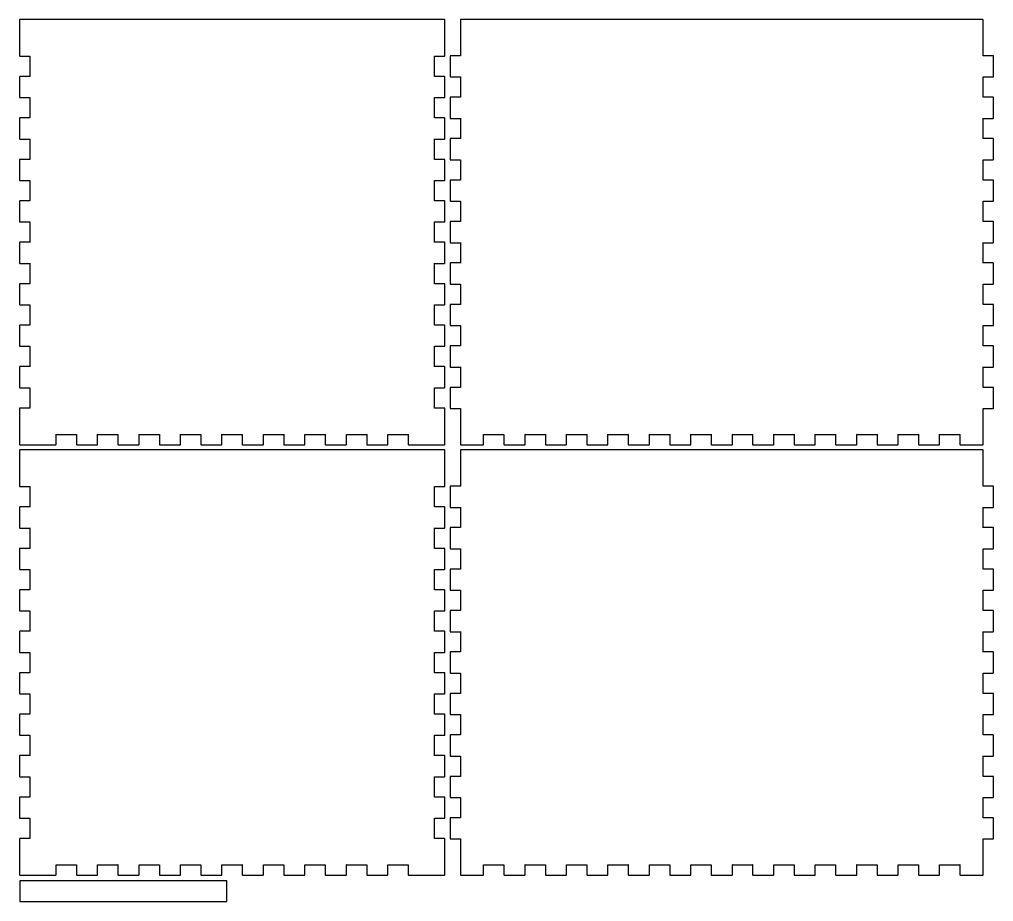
# Model space of a CAD drawing. Extents: x 19 to 489, y 10 to 700.
# Drawn here: x 18.7 to 488.6, y 10 to 435.6 of the extents above; entities that cross this region are included whole.
import ezdxf

# ---------------------------------------------------------------- set-up
doc = ezdxf.new("R2010")
doc.units = 0

msp = doc.modelspace()

# ---------------------------------------------------------------- linework, layer by layer
at = {"layer": 'Layer 1'}
for p, q in [((18.8, 435.6), (18.7, 435.5)), ((18.7, 435.5), (18.7, 418)), ((23.8, 435.6), (18.8, 435.6)), ((218.8, 435.6), (23.8, 435.6)), ((223.8, 435.6), (218.8, 435.6)), ((223.9, 435.5), (223.8, 435.6)), ((223.9, 418), (223.9, 435.5)), ((231.5, 435.6), (231.4, 435.5)), ((231.4, 435.5), (231.4, 418.1)), ((483.5, 435.6), (231.5, 435.6)), ((483.6, 435.5), (483.5, 435.6)), ((483.6, 418.1), (483.6, 435.5)), ((18.7, 418), (18.8, 417.9)), ((18.8, 417.9), (23.7, 417.9)), ((23.7, 417.9), (23.7375, 417.9375)), ((23.7375, 417.9375), (23.7, 417.9)), ((23.7, 417.9), (23.7, 408.1)), ((218.9, 417.9), (218.8625, 417.9375)), ((218.8625, 417.9375), (218.9, 417.9)), ((218.9, 408.1), (218.9, 417.9)), ((218.9, 417.9), (223.8, 417.9)), ((223.8, 417.9), (223.9, 418)), ((226.5, 418.1), (226.4, 418)), ((226.4, 418), (226.4, 408)), ((231.4, 418.1), (226.5, 418.1)), ((231.4, 418.1), (231.4375, 418.0625)), ((231.4375, 418.0625), (231.4, 418.1)), ((483.6, 418.1), (483.5625, 418.0625)), ((483.5625, 418.0625), (483.6, 418.1)), ((488.5, 418.1), (483.6, 418.1)), ((488.6, 418), (488.5, 418.1)), ((488.6, 408), (488.6, 418)), ((18.8, 408.1), (18.7, 408)), ((18.7, 408), (18.7, 398)), ((23.7, 408.1), (18.8, 408.1)), ((23.7, 408.1), (23.7375, 408.0625)), ((23.7375, 408.0625), (23.7, 408.1)), ((218.9, 408.1), (218.8625, 408.0625)), ((218.8625, 408.0625), (218.9, 408.1)), ((223.8, 408.1), (218.9, 408.1)), ((223.9, 408), (223.8, 408.1)), ((223.9, 398), (223.9, 408)), ((226.4, 408), (226.5, 407.9)), ((226.5, 407.9), (231.4, 407.9)), ((231.4, 407.9), (231.4375, 407.9375)), ((231.4375, 407.9375), (231.4, 407.9)), ((231.4, 407.9), (231.4, 398.1)), ((483.6, 407.9), (483.5625, 407.9375)), ((483.5625, 407.9375), (483.6, 407.9)), ((483.6, 398.1), (483.6, 407.9)), ((483.6, 407.9), (488.5, 407.9)), ((488.5, 407.9), (488.6, 408)), ((18.7, 398), (18.8, 397.9)), ((18.8, 397.9), (23.7, 397.9)), ((23.7, 397.9), (23.7375, 397.9375)), ((23.7375, 397.9375), (23.7, 397.9)), ((23.7, 397.9), (23.7, 388.1)), ((218.9, 397.9), (218.8625, 397.9375)), ((218.8625, 397.9375), (218.9, 397.9)), ((218.9, 388.1), (218.9, 397.9)), ((218.9, 397.9), (223.8, 397.9)), ((223.8, 397.9), (223.9, 398)), ((226.5, 398.1), (226.4, 398)), ((226.4, 398), (226.4, 388)), ((231.4, 398.1), (226.5, 398.1)), ((231.4, 398.1), (231.4375, 398.0625)), ((231.4375, 398.0625), (231.4, 398.1)), ((483.6, 398.1), (483.5625, 398.0625)), ((483.5625, 398.0625), (483.6, 398.1)), ((488.5, 398.1), (483.6, 398.1)), ((488.6, 398), (488.5, 398.1)), ((488.6, 388), (488.6, 398)), ((18.8, 388.1), (18.7, 388)), ((18.7, 388), (18.7, 378)), ((23.7, 388.1), (18.8, 388.1)), ((23.7, 388.1), (23.7375, 388.0625)), ((23.7375, 388.0625), (23.7, 388.1)), ((218.9, 388.1), (218.8625, 388.0625)), ((218.8625, 388.0625), (218.9, 388.1)), ((223.8, 388.1), (218.9, 388.1)), ((223.9, 388), (223.8, 388.1)), ((223.9, 378), (223.9, 388)), ((226.4, 388), (226.5, 387.9)), ((226.5, 387.9), (231.4, 387.9)), ((231.4, 387.9), (231.4375, 387.9375)), ((231.4375, 387.9375), (231.4, 387.9)), ((231.4, 387.9), (231.4, 378.1)), ((483.6, 387.9), (483.5625, 387.9375)), ((483.5625, 387.9375), (483.6, 387.9)), ((483.6, 378.1), (483.6, 387.9)), ((483.6, 387.9), (488.5, 387.9)), ((488.5, 387.9), (488.6, 388)), ((18.7, 378), (18.8, 377.9)), ((18.8, 377.9), (23.7, 377.9)), ((23.7, 377.9), (23.7375, 377.9375)), ((23.7375, 377.9375), (23.7, 377.9)), ((23.7, 377.9), (23.7, 368.1)), ((218.9, 377.9), (218.8625, 377.9375)), ((218.8625, 377.9375), (218.9, 377.9)), ((218.9, 368.1), (218.9, 377.9)), ((218.9, 377.9), (223.8, 377.9)), ((223.8, 377.9), (223.9, 378)), ((226.5, 378.1), (226.4, 378)), ((226.4, 378), (226.4, 368)), ((231.4, 378.1), (226.5, 378.1)), ((231.4, 378.1), (231.4375, 378.0625)), ((231.4375, 378.0625), (231.4, 378.1)), ((483.6, 378.1), (483.5625, 378.0625)), ((483.5625, 378.0625), (483.6, 378.1)), ((488.5, 378.1), (483.6, 378.1)), ((488.6, 378), (488.5, 378.1)), ((488.6, 368), (488.6, 378)), ((18.8, 368.1), (18.7, 368)), ((18.7, 368), (18.7, 358)), ((23.7, 368.1), (18.8, 368.1)), ((23.7, 368.1), (23.7375, 368.0625)), ((23.7375, 368.0625), (23.7, 368.1)), ((218.9, 368.1), (218.8625, 368.0625)), ((218.8625, 368.0625), (218.9, 368.1)), ((223.8, 368.1), (218.9, 368.1)), ((223.9, 368), (223.8, 368.1)), ((223.9, 358), (223.9, 368)), ((226.4, 368), (226.5, 367.9)), ((226.5, 367.9), (231.4, 367.9)), ((231.4, 367.9), (231.4375, 367.9375)), ((231.4375, 367.9375), (231.4, 367.9)), ((231.4, 367.9), (231.4, 358.1)), ((483.6, 367.9), (483.5625, 367.9375)), ((483.5625, 367.9375), (483.6, 367.9)), ((483.6, 358.1), (483.6, 367.9)), ((483.6, 367.9), (488.5, 367.9)), ((488.5, 367.9), (488.6, 368)), ((18.7, 358), (18.8, 357.9)), ((18.8, 357.9), (23.7, 357.9)), ((23.7, 357.9), (23.7375, 357.9375)), ((23.7375, 357.9375), (23.7, 357.9)), ((23.7, 357.9), (23.7, 348.1)), ((218.9, 357.9), (218.8625, 357.9375)), ((218.8625, 357.9375), (218.9, 357.9)), ((218.9, 348.1), (218.9, 357.9)), ((218.9, 357.9), (223.8, 357.9)), ((223.8, 357.9), (223.9, 358)), ((226.5, 358.1), (226.4, 358)), ((226.4, 358), (226.4, 348)), ((231.4, 358.1), (226.5, 358.1)), ((231.4, 358.1), (231.4375, 358.0625)), ((231.4375, 358.0625), (231.4, 358.1)), ((483.6, 358.1), (483.5625, 358.0625)), ((483.5625, 358.0625), (483.6, 358.1)), ((488.5, 358.1), (483.6, 358.1)), ((488.6, 358), (488.5, 358.1)), ((488.6, 348), (488.6, 358)), ((18.8, 348.1), (18.7, 348)), ((18.7, 348), (18.7, 338)), ((23.7, 348.1), (18.8, 348.1)), ((23.7, 348.1), (23.7375, 348.0625)), ((23.7375, 348.0625), (23.7, 348.1)), ((218.9, 348.1), (218.8625, 348.0625)), ((218.8625, 348.0625), (218.9, 348.1)), ((223.8, 348.1), (218.9, 348.1)), ((223.9, 348), (223.8, 348.1)), ((223.9, 338), (223.9, 348)), ((226.4, 348), (226.5, 347.9)), ((226.5, 347.9), (231.4, 347.9)), ((231.4, 347.9), (231.4375, 347.9375)), ((231.4375, 347.9375), (231.4, 347.9)), ((231.4, 347.9), (231.4, 338.1)), ((483.6, 347.9), (483.5625, 347.9375)), ((483.5625, 347.9375), (483.6, 347.9)), ((483.6, 338.1), (483.6, 347.9)), ((483.6, 347.9), (488.5, 347.9)), ((488.5, 347.9), (488.6, 348)), ((18.7, 338), (18.8, 337.9)), ((18.8, 337.9), (23.7, 337.9)), ((23.7, 337.9), (23.7375, 337.9375)), ((23.7375, 337.9375), (23.7, 337.9)), ((23.7, 337.9), (23.7, 328.1)), ((218.9, 337.9), (218.8625, 337.9375)), ((218.8625, 337.9375), (218.9, 337.9)), ((218.9, 328.1), (218.9, 337.9)), ((218.9, 337.9), (223.8, 337.9)), ((223.8, 337.9), (223.9, 338)), ((226.5, 338.1), (226.4, 338)), ((226.4, 338), (226.4, 328)), ((231.4, 338.1), (226.5, 338.1)), ((231.4, 338.1), (231.4375, 338.0625)), ((231.4375, 338.0625), (231.4, 338.1)), ((483.6, 338.1), (483.5625, 338.0625)), ((483.5625, 338.0625), (483.6, 338.1)), ((488.5, 338.1), (483.6, 338.1)), ((488.6, 338), (488.5, 338.1)), ((488.6, 328), (488.6, 338)), ((18.8, 328.1), (18.7, 328)), ((18.7, 328), (18.7, 318)), ((23.7, 328.1), (18.8, 328.1)), ((23.7, 328.1), (23.7375, 328.0625)), ((23.7375, 328.0625), (23.7, 328.1)), ((218.9, 328.1), (218.8625, 328.0625)), ((218.8625, 328.0625), (218.9, 328.1)), ((223.8, 328.1), (218.9, 328.1)), ((223.9, 328), (223.8, 328.1)), ((223.9, 318), (223.9, 328)), ((226.4, 328), (226.5, 327.9)), ((226.5, 327.9), (231.4, 327.9)), ((231.4, 327.9), (231.4375, 327.9375)), ((231.4375, 327.9375), (231.4, 327.9)), ((231.4, 327.9), (231.4, 318.1)), ((483.6, 327.9), (483.5625, 327.9375)), ((483.5625, 327.9375), (483.6, 327.9)), ((483.6, 318.1), (483.6, 327.9)), ((483.6, 327.9), (488.5, 327.9)), ((488.5, 327.9), (488.6, 328)), ((18.7, 318), (18.8, 317.9)), ((18.8, 317.9), (23.7, 317.9)), ((23.7, 317.9), (23.7375, 317.9375)), ((23.7375, 317.9375), (23.7, 317.9)), ((23.7, 317.9), (23.7, 308.1)), ((218.9, 317.9), (218.8625, 317.9375)), ((218.8625, 317.9375), (218.9, 317.9)), ((218.9, 308.1), (218.9, 317.9)), ((218.9, 317.9), (223.8, 317.9)), ((223.8, 317.9), (223.9, 318)), ((226.5, 318.1), (226.4, 318)), ((226.4, 318), (226.4, 308)), ((231.4, 318.1), (226.5, 318.1)), ((231.4, 318.1), (231.4375, 318.0625)), ((231.4375, 318.0625), (231.4, 318.1)), ((483.6, 318.1), (483.5625, 318.0625)), ((483.5625, 318.0625), (483.6, 318.1)), ((488.5, 318.1), (483.6, 318.1)), ((488.6, 318), (488.5, 318.1)), ((488.6, 308), (488.6, 318)), ((18.8, 308.1), (18.7, 308)), ((18.7, 308), (18.7, 298)), ((23.7, 308.1), (18.8, 308.1)), ((23.7, 308.1), (23.7375, 308.0625)), ((23.7375, 308.0625), (23.7, 308.1)), ((218.9, 308.1), (218.8625, 308.0625)), ((218.8625, 308.0625), (218.9, 308.1)), ((223.8, 308.1), (218.9, 308.1)), ((223.9, 308), (223.8, 308.1)), ((223.9, 298), (223.9, 308)), ((226.4, 308), (226.5, 307.9)), ((226.5, 307.9), (231.4, 307.9)), ((231.4, 307.9), (231.4375, 307.9375)), ((231.4375, 307.9375), (231.4, 307.9)), ((231.4, 307.9), (231.4, 298.1)), ((483.6, 307.9), (483.5625, 307.9375)), ((483.5625, 307.9375), (483.6, 307.9)), ((483.6, 298.1), (483.6, 307.9)), ((483.6, 307.9), (488.5, 307.9)), ((488.5, 307.9), (488.6, 308)), ((18.7, 298), (18.8, 297.9)), ((18.8, 297.9), (23.7, 297.9)), ((23.7, 297.9), (23.7375, 297.9375)), ((23.7375, 297.9375), (23.7, 297.9)), ((23.7, 297.9), (23.7, 288.1)), ((218.9, 297.9), (218.8625, 297.9375)), ((218.8625, 297.9375), (218.9, 297.9)), ((218.9, 288.1), (218.9, 297.9)), ((218.9, 297.9), (223.8, 297.9)), ((223.8, 297.9), (223.9, 298)), ((226.5, 298.1), (226.4, 298)), ((226.4, 298), (226.4, 288)), ((231.4, 298.1), (226.5, 298.1)), ((231.4, 298.1), (231.4375, 298.0625)), ((231.4375, 298.0625), (231.4, 298.1)), ((483.6, 298.1), (483.5625, 298.0625)), ((483.5625, 298.0625), (483.6, 298.1)), ((488.5, 298.1), (483.6, 298.1)), ((488.6, 298), (488.5, 298.1)), ((488.6, 288), (488.6, 298)), ((18.8, 288.1), (18.7, 288)), ((18.7, 288), (18.7, 278)), ((23.7, 288.1), (18.8, 288.1)), ((23.7, 288.1), (23.7375, 288.0625)), ((23.7375, 288.0625), (23.7, 288.1)), ((218.9, 288.1), (218.8625, 288.0625)), ((218.8625, 288.0625), (218.9, 288.1)), ((223.8, 288.1), (218.9, 288.1)), ((223.9, 288), (223.8, 288.1)), ((223.9, 278), (223.9, 288)), ((226.4, 288), (226.5, 287.9)), ((226.5, 287.9), (231.4, 287.9)), ((231.4, 287.9), (231.4375, 287.9375)), ((231.4375, 287.9375), (231.4, 287.9)), ((231.4, 287.9), (231.4, 278.1)), ((483.6, 287.9), (483.5625, 287.9375)), ((483.5625, 287.9375), (483.6, 287.9)), ((483.6, 278.1), (483.6, 287.9)), ((483.6, 287.9), (488.5, 287.9)), ((488.5, 287.9), (488.6, 288)), ((18.7, 278), (18.8, 277.9)), ((18.8, 277.9), (23.7, 277.9)), ((23.7, 277.9), (23.7375, 277.9375)), ((23.7375, 277.9375), (23.7, 277.9)), ((23.7, 277.9), (23.7, 268.1)), ((218.9, 277.9), (218.8625, 277.9375)), ((218.8625, 277.9375), (218.9, 277.9)), ((218.9, 268.1), (218.9, 277.9)), ((218.9, 277.9), (223.8, 277.9)), ((223.8, 277.9), (223.9, 278)), ((226.5, 278.1), (226.4, 278)), ((226.4, 278), (226.4, 268)), ((231.4, 278.1), (226.5, 278.1)), ((231.4, 278.1), (231.4375, 278.0625)), ((231.4375, 278.0625), (231.4, 278.1)), ((483.6, 278.1), (483.5625, 278.0625)), ((483.5625, 278.0625), (483.6, 278.1)), ((488.5, 278.1), (483.6, 278.1)), ((488.6, 278), (488.5, 278.1)), ((488.6, 268), (488.6, 278)), ((18.8, 268.1), (18.7, 268)), ((18.7, 268), (18.7, 258)), ((23.7, 268.1), (18.8, 268.1)), ((23.7, 268.1), (23.7375, 268.0625)), ((23.7375, 268.0625), (23.7, 268.1)), ((218.9, 268.1), (218.8625, 268.0625)), ((218.8625, 268.0625), (218.9, 268.1)), ((223.8, 268.1), (218.9, 268.1)), ((223.9, 268), (223.8, 268.1)), ((223.9, 258), (223.9, 268)), ((226.4, 268), (226.5, 267.9)), ((226.5, 267.9), (231.4, 267.9)), ((231.4, 267.9), (231.4375, 267.9375)), ((231.4375, 267.9375), (231.4, 267.9)), ((231.4, 267.9), (231.4, 258.1)), ((483.6, 267.9), (483.5625, 267.9375)), ((483.5625, 267.9375), (483.6, 267.9)), ((483.6, 258.1), (483.6, 267.9)), ((483.6, 267.9), (488.5, 267.9)), ((488.5, 267.9), (488.6, 268)), ((18.7, 258), (18.8, 257.9)), ((18.8, 257.9), (23.7, 257.9)), ((23.7, 257.9), (23.7375, 257.9375)), ((23.7375, 257.9375), (23.7, 257.9)), ((23.7, 257.9), (23.7, 248.1)), ((218.9, 257.9), (218.8625, 257.9375)), ((218.8625, 257.9375), (218.9, 257.9)), ((218.9, 248.1), (218.9, 257.9)), ((218.9, 257.9), (223.8, 257.9)), ((223.8, 257.9), (223.9, 258)), ((226.5, 258.1), (226.4, 258)), ((226.4, 258), (226.4, 248)), ((231.4, 258.1), (226.5, 258.1)), ((231.4, 258.1), (231.4375, 258.0625)), ((231.4375, 258.0625), (231.4, 258.1)), ((483.6, 258.1), (483.5625, 258.0625)), ((483.5625, 258.0625), (483.6, 258.1)), ((488.5, 258.1), (483.6, 258.1)), ((488.6, 258), (488.5, 258.1)), ((488.6, 248), (488.6, 258)), ((18.8, 248.1), (18.7, 248)), ((18.7, 248), (18.7, 230.5)), ((23.7, 248.1), (18.8, 248.1)), ((23.7, 248.1), (23.7375, 248.0625)), ((23.7375, 248.0625), (23.7, 248.1)), ((223.8, 248.1), (218.9, 248.1)), ((218.9, 248.1), (218.9, 248.1)), ((223.9, 248), (223.8, 248.1)), ((223.9, 230.5), (223.9, 248)), ((226.4, 248), (226.5, 247.9)), ((226.5, 247.9), (231.4, 247.9)), ((231.4, 247.9), (231.4, 247.9)), ((231.4, 247.9), (231.4, 230.5)), ((483.6, 247.9), (483.5625, 247.9375)), ((483.5625, 247.9375), (483.6, 247.9)), ((483.6, 230.5), (483.6, 247.9)), ((483.6, 247.9), (488.5, 247.9)), ((488.5, 247.9), (488.6, 248)), ((36.4, 235.4), (36.3625, 235.4375)), ((36.3625, 235.4375), (36.4, 235.4)), ((36.4, 230.5), (36.4, 235.4)), ((36.4, 235.4), (46.2, 235.4)), ((46.2, 235.4), (46.2, 235.4)), ((46.2, 235.4), (46.2, 230.5)), ((56.4, 235.4), (56.3625, 235.4375)), ((56.3625, 235.4375), (56.4, 235.4)), ((56.4, 230.5), (56.4, 235.4)), ((56.4, 235.4), (66.2, 235.4)), ((66.2, 235.4), (66.2, 235.4)), ((66.2, 235.4), (66.2, 230.5)), ((76.4, 235.4), (76.3625, 235.4375)), ((76.3625, 235.4375), (76.4, 235.4)), ((76.4, 230.5), (76.4, 235.4)), ((76.4, 235.4), (86.2, 235.4)), ((86.2, 235.4), (86.2, 235.4)), ((86.2, 235.4), (86.2, 230.5)), ((96.4, 235.4), (96.3625, 235.4375)), ((96.3625, 235.4375), (96.4, 235.4)), ((96.4, 230.5), (96.4, 235.4)), ((96.4, 235.4), (106.2, 235.4)), ((106.2, 235.4), (106.2, 235.4)), ((106.2, 235.4), (106.2, 230.5)), ((116.4, 235.4), (116.3625, 235.4375)), ((116.3625, 235.4375), (116.4, 235.4)), ((116.4, 230.5), (116.4, 235.4)), ((116.4, 235.4), (126.2, 235.4)), ((126.2, 235.4), (126.2, 235.4)), ((126.2, 235.4), (126.2, 230.5)), ((136.4, 230.5), (136.4, 235.4)), ((136.4, 235.4), (136.4, 235.4)), ((136.4, 235.4), (146.2, 235.4)), ((146.2, 235.4), (146.2375, 235.4375)), ((146.2375, 235.4375), (146.2, 235.4)), ((146.2, 235.4), (146.2, 230.5)), ((156.4, 230.5), (156.4, 235.4)), ((156.4, 235.4), (156.4, 235.4)), ((156.4, 235.4), (166.2, 235.4)), ((166.2, 235.4), (166.2375, 235.4375)), ((166.2375, 235.4375), (166.2, 235.4)), ((166.2, 235.4), (166.2, 230.5)), ((176.4, 230.5), (176.4, 235.4)), ((176.4, 235.4), (176.4, 235.4)), ((176.4, 235.4), (186.2, 235.4)), ((186.2, 235.4), (186.2375, 235.4375)), ((186.2375, 235.4375), (186.2, 235.4)), ((186.2, 235.4), (186.2, 230.5)), ((196.4, 230.5), (196.4, 235.4)), ((196.4, 235.4), (196.4, 235.4)), ((196.4, 235.4), (206.2, 235.4)), ((206.2, 235.4), (206.2375, 235.4375)), ((206.2375, 235.4375), (206.2, 235.4)), ((206.2, 235.4), (206.2, 230.5)), ((242.6, 230.5), (242.6, 235.4)), ((242.6, 235.4), (242.6, 235.4)), ((242.6, 235.4), (252.4, 235.4)), ((252.4, 235.4), (252.4, 235.4)), ((252.4, 235.4), (252.4, 230.5)), ((262.6, 235.4), (262.5625, 235.4375)), ((262.5625, 235.4375), (262.6, 235.4)), ((262.6, 230.5), (262.6, 235.4)), ((262.6, 235.4), (272.4, 235.4)), ((272.4, 235.4), (272.4375, 235.4375)), ((272.4375, 235.4375), (272.4, 235.4)), ((272.4, 235.4), (272.4, 230.5)), ((282.6, 235.4), (282.5625, 235.4375)), ((282.5625, 235.4375), (282.6, 235.4)), ((282.6, 230.5), (282.6, 235.4)), ((282.6, 235.4), (292.4, 235.4)), ((292.4, 235.4), (292.4375, 235.4375)), ((292.4375, 235.4375), (292.4, 235.4)), ((292.4, 235.4), (292.4, 230.5)), ((302.6, 235.4), (302.5625, 235.4375)), ((302.5625, 235.4375), (302.6, 235.4)), ((302.6, 230.5), (302.6, 235.4)), ((302.6, 235.4), (312.4, 235.4)), ((312.4, 235.4), (312.4375, 235.4375)), ((312.4375, 235.4375), (312.4, 235.4)), ((312.4, 235.4), (312.4, 230.5)), ((322.6, 235.4), (322.5625, 235.4375)), ((322.5625, 235.4375), (322.6, 235.4)), ((322.6, 230.5), (322.6, 235.4)), ((322.6, 235.4), (332.4, 235.4)), ((332.4, 235.4), (332.4375, 235.4375)), ((332.4375, 235.4375), (332.4, 235.4)), ((332.4, 235.4), (332.4, 230.5)), ((342.6, 235.4), (342.5625, 235.4375)), ((342.5625, 235.4375), (342.6, 235.4)), ((342.6, 230.5), (342.6, 235.4)), ((342.6, 235.4), (352.4, 235.4)), ((352.4, 235.4), (352.4375, 235.4375)), ((352.4375, 235.4375), (352.4, 235.4)), ((352.4, 235.4), (352.4, 230.5)), ((362.6, 235.4), (362.5625, 235.4375)), ((362.5625, 235.4375), (362.6, 235.4)), ((362.6, 230.5), (362.6, 235.4)), ((362.6, 235.4), (372.4, 235.4)), ((372.4, 235.4), (372.4375, 235.4375)), ((372.4375, 235.4375), (372.4, 235.4)), ((372.4, 235.4), (372.4, 230.5)), ((382.6, 235.4), (382.5625, 235.4375)), ((382.5625, 235.4375), (382.6, 235.4)), ((382.6, 230.5), (382.6, 235.4)), ((382.6, 235.4), (392.4, 235.4)), ((392.4, 235.4), (392.4375, 235.4375)), ((392.4375, 235.4375), (392.4, 235.4)), ((392.4, 235.4), (392.4, 230.5)), ((402.6, 235.4), (402.5625, 235.4375)), ((402.5625, 235.4375), (402.6, 235.4)), ((402.6, 230.5), (402.6, 235.4)), ((402.6, 235.4), (412.4, 235.4)), ((412.4, 235.4), (412.4375, 235.4375)), ((412.4375, 235.4375), (412.4, 235.4)), ((412.4, 235.4), (412.4, 230.5)), ((422.6, 235.4), (422.5625, 235.4375)), ((422.5625, 235.4375), (422.6, 235.4)), ((422.6, 230.5), (422.6, 235.4)), ((422.6, 235.4), (432.4, 235.4)), ((432.4, 235.4), (432.4375, 235.4375)), ((432.4375, 235.4375), (432.4, 235.4)), ((432.4, 235.4), (432.4, 230.5)), ((442.6, 235.4), (442.5625, 235.4375)), ((442.5625, 235.4375), (442.6, 235.4)), ((442.6, 230.5), (442.6, 235.4)), ((442.6, 235.4), (452.4, 235.4)), ((452.4, 235.4), (452.4375, 235.4375)), ((452.4375, 235.4375), (452.4, 235.4)), ((452.4, 235.4), (452.4, 230.5)), ((462.6, 235.4), (462.5625, 235.4375)), ((462.5625, 235.4375), (462.6, 235.4)), ((462.6, 230.5), (462.6, 235.4)), ((462.6, 235.4), (472.4, 235.4)), ((472.4, 235.4), (472.4375, 235.4375)), ((472.4375, 235.4375), (472.4, 235.4)), ((472.4, 235.4), (472.4, 230.5)), ((18.7, 230.5), (18.8, 230.4)), ((18.8, 230.4), (23.8, 230.4)), ((23.8, 230.4), (36.3, 230.4)), ((23.8, 230.4), (23.8, 230.4)), ((36.3, 230.4), (36.4, 230.5)), ((46.2, 230.5), (46.3, 230.4)), ((46.3, 230.4), (56.3, 230.4)), ((56.3, 230.4), (56.4, 230.5)), ((66.2, 230.5), (66.3, 230.4)), ((66.3, 230.4), (76.3, 230.4)), ((76.3, 230.4), (76.4, 230.5)), ((86.2, 230.5), (86.3, 230.4)), ((86.3, 230.4), (96.3, 230.4)), ((96.3, 230.4), (96.4, 230.5)), ((106.2, 230.5), (106.3, 230.4)), ((106.3, 230.4), (116.3, 230.4)), ((116.3, 230.4), (116.4, 230.5)), ((126.2, 230.5), (126.3, 230.4)), ((126.3, 230.4), (136.3, 230.4)), ((136.3, 230.4), (136.4, 230.5)), ((146.2, 230.5), (146.3, 230.4)), ((146.3, 230.4), (156.3, 230.4)), ((156.3, 230.4), (156.4, 230.5)), ((166.2, 230.5), (166.3, 230.4)), ((166.3, 230.4), (176.3, 230.4)), ((176.3, 230.4), (176.4, 230.5)), ((186.2, 230.5), (186.3, 230.4)), ((186.3, 230.4), (196.3, 230.4)), ((196.3, 230.4), (196.4, 230.5)), ((206.2, 230.5), (206.3, 230.4)), ((206.3, 230.4), (218.8, 230.4)), ((218.8, 230.4), (223.8, 230.4)), ((223.8, 230.4), (223.9, 230.5)), ((231.4, 230.5), (231.5, 230.4)), ((231.5, 230.4), (242.5, 230.4)), ((231.5, 230.4), (231.5, 230.4)), ((242.5, 230.4), (242.6, 230.5)), ((252.4, 230.5), (252.5, 230.4)), ((252.5, 230.4), (262.5, 230.4)), ((262.5, 230.4), (262.6, 230.5)), ((272.4, 230.5), (272.5, 230.4)), ((272.5, 230.4), (282.5, 230.4)), ((282.5, 230.4), (282.6, 230.5)), ((292.4, 230.5), (292.5, 230.4)), ((292.5, 230.4), (302.5, 230.4)), ((302.5, 230.4), (302.6, 230.5)), ((312.4, 230.5), (312.5, 230.4)), ((312.5, 230.4), (322.5, 230.4)), ((322.5, 230.4), (322.6, 230.5)), ((332.4, 230.5), (332.5, 230.4)), ((332.5, 230.4), (342.5, 230.4)), ((342.5, 230.4), (342.6, 230.5)), ((352.4, 230.5), (352.5, 230.4)), ((352.5, 230.4), (362.5, 230.4)), ((362.5, 230.4), (362.6, 230.5)), ((372.4, 230.5), (372.5, 230.4)), ((372.5, 230.4), (382.5, 230.4)), ((382.5, 230.4), (382.6, 230.5)), ((392.4, 230.5), (392.5, 230.4)), ((392.5, 230.4), (402.5, 230.4)), ((402.5, 230.4), (402.6, 230.5)), ((412.4, 230.5), (412.5, 230.4)), ((412.5, 230.4), (422.5, 230.4)), ((422.5, 230.4), (422.6, 230.5)), ((432.4, 230.5), (432.5, 230.4)), ((432.5, 230.4), (442.5, 230.4)), ((442.5, 230.4), (442.6, 230.5)), ((452.4, 230.5), (452.5, 230.4)), ((452.5, 230.4), (462.5, 230.4)), ((462.5, 230.4), (462.6, 230.5)), ((472.4, 230.5), (472.5, 230.4)), ((472.5, 230.4), (483.5, 230.4)), ((483.5, 230.4), (483.6, 230.5)), ((18.8, 227.9), (18.7, 227.8)), ((18.7, 227.8), (18.7, 210.3)), ((23.8, 227.9), (18.8, 227.9)), ((218.8, 227.9), (23.8, 227.9)), ((223.8, 227.9), (218.8, 227.9)), ((223.9, 227.8), (223.8, 227.9)), ((223.9, 210.3), (223.9, 227.8)), ((231.5, 227.9), (231.4, 227.8)), ((231.4, 227.8), (231.4, 210.4)), ((483.5, 227.9), (231.5, 227.9)), ((483.6, 227.8), (483.5, 227.9)), ((483.6, 210.4), (483.6, 227.8)), ((18.7, 210.3), (18.8, 210.2)), ((18.8, 210.2), (23.7, 210.2)), ((23.7, 210.2), (23.7375, 210.2375)), ((23.7375, 210.2375), (23.7, 210.2)), ((23.7, 210.2), (23.7, 200.4)), ((218.9, 210.2), (218.8625, 210.2375)), ((218.8625, 210.2375), (218.9, 210.2)), ((218.9, 200.4), (218.9, 210.2)), ((218.9, 210.2), (223.8, 210.2)), ((223.8, 210.2), (223.9, 210.3)), ((226.5, 210.4), (226.4, 210.3)), ((226.4, 210.3), (226.4, 200.3)), ((231.4, 210.4), (226.5, 210.4)), ((231.4, 210.4), (231.4, 210.4)), ((483.6, 210.4), (483.5625, 210.3625)), ((483.5625, 210.3625), (483.6, 210.4)), ((488.5, 210.4), (483.6, 210.4)), ((488.6, 210.3), (488.5, 210.4)), ((488.6, 200.3), (488.6, 210.3)), ((18.8, 200.4), (18.7, 200.3)), ((18.7, 200.3), (18.7, 190.3)), ((23.7, 200.4), (18.8, 200.4)), ((23.7, 200.4), (23.7375, 200.3625)), ((23.7375, 200.3625), (23.7, 200.4)), ((223.8, 200.4), (218.9, 200.4)), ((218.9, 200.4), (218.9, 200.4)), ((223.9, 200.3), (223.8, 200.4)), ((223.9, 190.3), (223.9, 200.3)), ((226.4, 200.3), (226.5, 200.2)), ((226.5, 200.2), (231.4, 200.2)), ((231.4, 200.2), (231.4375, 200.2375)), ((231.4375, 200.2375), (231.4, 200.2)), ((231.4, 200.2), (231.4, 190.4)), ((483.6, 200.2), (483.5625, 200.2375)), ((483.5625, 200.2375), (483.6, 200.2)), ((483.6, 190.4), (483.6, 200.2)), ((483.6, 200.2), (488.5, 200.2)), ((488.5, 200.2), (488.6, 200.3)), ((18.7, 190.3), (18.8, 190.2)), ((18.8, 190.2), (23.7, 190.2)), ((23.7, 190.2), (23.7375, 190.2375)), ((23.7375, 190.2375), (23.7, 190.2)), ((23.7, 190.2), (23.7, 180.4)), ((218.9, 190.2), (218.8625, 190.2375)), ((218.8625, 190.2375), (218.9, 190.2)), ((218.9, 180.4), (218.9, 190.2)), ((218.9, 190.2), (223.8, 190.2)), ((223.8, 190.2), (223.9, 190.3)), ((226.5, 190.4), (226.4, 190.3)), ((226.4, 190.3), (226.4, 180.3)), ((231.4, 190.4), (226.5, 190.4)), ((231.4, 190.4), (231.4, 190.4)), ((483.6, 190.4), (483.5625, 190.3625)), ((483.5625, 190.3625), (483.6, 190.4)), ((488.5, 190.4), (483.6, 190.4)), ((488.6, 190.3), (488.5, 190.4)), ((488.6, 180.3), (488.6, 190.3)), ((18.8, 180.4), (18.7, 180.3)), ((18.7, 180.3), (18.7, 170.3)), ((23.7, 180.4), (18.8, 180.4)), ((23.7, 180.4), (23.7375, 180.3625)), ((23.7375, 180.3625), (23.7, 180.4)), ((223.8, 180.4), (218.9, 180.4)), ((218.9, 180.4), (218.9, 180.4)), ((223.9, 180.3), (223.8, 180.4)), ((223.9, 170.3), (223.9, 180.3)), ((226.4, 180.3), (226.5, 180.2)), ((226.5, 180.2), (231.4, 180.2)), ((231.4, 180.2), (231.4375, 180.2375)), ((231.4375, 180.2375), (231.4, 180.2)), ((231.4, 180.2), (231.4, 170.4)), ((483.6, 180.2), (483.5625, 180.2375)), ((483.5625, 180.2375), (483.6, 180.2)), ((483.6, 170.4), (483.6, 180.2)), ((483.6, 180.2), (488.5, 180.2)), ((488.5, 180.2), (488.6, 180.3)), ((18.7, 170.3), (18.8, 170.2)), ((18.8, 170.2), (23.7, 170.2)), ((23.7, 170.2), (23.7375, 170.2375)), ((23.7375, 170.2375), (23.7, 170.2)), ((23.7, 170.2), (23.7, 160.4)), ((218.9, 170.2), (218.8625, 170.2375)), ((218.8625, 170.2375), (218.9, 170.2)), ((218.9, 160.4), (218.9, 170.2)), ((218.9, 170.2), (223.8, 170.2)), ((223.8, 170.2), (223.9, 170.3)), ((226.5, 170.4), (226.4, 170.3)), ((226.4, 170.3), (226.4, 160.3)), ((231.4, 170.4), (226.5, 170.4)), ((231.4, 170.4), (231.4, 170.4)), ((483.6, 170.4), (483.5625, 170.3625)), ((483.5625, 170.3625), (483.6, 170.4)), ((488.5, 170.4), (483.6, 170.4)), ((488.6, 170.3), (488.5, 170.4)), ((488.6, 160.3), (488.6, 170.3)), ((18.8, 160.4), (18.7, 160.3)), ((18.7, 160.3), (18.7, 150.3)), ((23.7, 160.4), (18.8, 160.4)), ((23.7, 160.4), (23.7375, 160.3625)), ((23.7375, 160.3625), (23.7, 160.4)), ((223.8, 160.4), (218.9, 160.4)), ((218.9, 160.4), (218.9, 160.4)), ((223.9, 160.3), (223.8, 160.4)), ((223.9, 150.3), (223.9, 160.3)), ((226.4, 160.3), (226.5, 160.2)), ((226.5, 160.2), (231.4, 160.2)), ((231.4, 160.2), (231.4375, 160.2375)), ((231.4375, 160.2375), (231.4, 160.2)), ((231.4, 160.2), (231.4, 150.4)), ((483.6, 160.2), (483.5625, 160.2375)), ((483.5625, 160.2375), (483.6, 160.2)), ((483.6, 150.4), (483.6, 160.2)), ((483.6, 160.2), (488.5, 160.2)), ((488.5, 160.2), (488.6, 160.3)), ((226.5, 150.4), (226.4, 150.3)), ((231.4, 150.4), (226.5, 150.4)), ((231.4, 150.4), (231.4, 150.4)), ((483.6, 150.4), (483.5625, 150.3625)), ((483.5625, 150.3625), (483.6, 150.4)), ((488.5, 150.4), (483.6, 150.4)), ((488.6, 150.3), (488.5, 150.4)), ((18.7, 150.3), (18.8, 150.2)), ((18.8, 150.2), (23.7, 150.2)), ((23.7, 150.2), (23.7375, 150.2375)), ((23.7375, 150.2375), (23.7, 150.2)), ((23.7, 150.2), (23.7, 140.4)), ((218.9, 150.2), (218.8625, 150.2375)), ((218.8625, 150.2375), (218.9, 150.2)), ((218.9, 140.4), (218.9, 150.2)), ((218.9, 150.2), (223.8, 150.2)), ((223.8, 150.2), (223.9, 150.3)), ((226.4, 150.3), (226.4, 140.3)), ((488.6, 140.3), (488.6, 150.3)), ((18.8, 140.4), (18.7, 140.3)), ((18.7, 140.3), (18.7, 130.3)), ((23.7, 140.4), (18.8, 140.4)), ((23.7, 140.4), (23.7375, 140.3625)), ((23.7375, 140.3625), (23.7, 140.4)), ((223.8, 140.4), (218.9, 140.4)), ((218.9, 140.4), (218.9, 140.4)), ((223.9, 140.3), (223.8, 140.4)), ((223.9, 130.3), (223.9, 140.3)), ((226.4, 140.3), (226.5, 140.2)), ((226.5, 140.2), (231.4, 140.2)), ((231.4, 140.2), (231.4375, 140.2375)), ((231.4375, 140.2375), (231.4, 140.2)), ((231.4, 140.2), (231.4, 130.4)), ((483.6, 140.2), (483.5625, 140.2375)), ((483.5625, 140.2375), (483.6, 140.2)), ((483.6, 130.4), (483.6, 140.2)), ((483.6, 140.2), (488.5, 140.2)), ((488.5, 140.2), (488.6, 140.3)), ((18.7, 130.3), (18.8, 130.2)), ((18.8, 130.2), (23.7, 130.2)), ((23.7, 130.2), (23.7375, 130.2375)), ((23.7375, 130.2375), (23.7, 130.2)), ((23.7, 130.2), (23.7, 120.4)), ((218.9, 130.2), (218.8625, 130.2375)), ((218.8625, 130.2375), (218.9, 130.2)), ((218.9, 120.4), (218.9, 130.2)), ((218.9, 130.2), (223.8, 130.2)), ((223.8, 130.2), (223.9, 130.3)), ((226.5, 130.4), (226.4, 130.3)), ((226.4, 130.3), (226.4, 120.3)), ((231.4, 130.4), (226.5, 130.4)), ((231.4, 130.4), (231.4, 130.4)), ((483.6, 130.4), (483.5625, 130.3625)), ((483.5625, 130.3625), (483.6, 130.4)), ((488.5, 130.4), (483.6, 130.4)), ((488.6, 130.3), (488.5, 130.4)), ((488.6, 120.3), (488.6, 130.3)), ((18.8, 120.4), (18.7, 120.3)), ((18.7, 120.3), (18.7, 110.3)), ((23.7, 120.4), (18.8, 120.4)), ((23.7, 120.4), (23.7375, 120.3625)), ((23.7375, 120.3625), (23.7, 120.4)), ((218.9, 120.4), (218.8625, 120.3625)), ((218.8625, 120.3625), (218.9, 120.4)), ((223.8, 120.4), (218.9, 120.4)), ((223.9, 120.3), (223.8, 120.4)), ((223.9, 110.3), (223.9, 120.3)), ((226.4, 120.3), (226.5, 120.2)), ((226.5, 120.2), (231.4, 120.2)), ((231.4, 120.2), (231.4, 120.2)), ((231.4, 120.2), (231.4, 110.4)), ((483.6, 120.2), (483.5625, 120.2375)), ((483.5625, 120.2375), (483.6, 120.2)), ((483.6, 110.4), (483.6, 120.2)), ((483.6, 120.2), (488.5, 120.2)), ((488.5, 120.2), (488.6, 120.3)), ((18.7, 110.3), (18.8, 110.2)), ((18.8, 110.2), (23.7, 110.2)), ((23.7, 110.2), (23.7375, 110.2375)), ((23.7375, 110.2375), (23.7, 110.2)), ((23.7, 110.2), (23.7, 100.4)), ((218.9, 100.4), (218.9, 110.2)), ((218.9, 110.2), (218.9, 110.2)), ((218.9, 110.2), (223.8, 110.2)), ((223.8, 110.2), (223.9, 110.3)), ((226.5, 110.4), (226.4, 110.3)), ((226.4, 110.3), (226.4, 100.3)), ((231.4, 110.4), (226.5, 110.4)), ((231.4, 110.4), (231.4375, 110.3625)), ((231.4375, 110.3625), (231.4, 110.4)), ((483.6, 110.4), (483.5625, 110.3625)), ((483.5625, 110.3625), (483.6, 110.4)), ((488.5, 110.4), (483.6, 110.4)), ((488.6, 110.3), (488.5, 110.4)), ((488.6, 100.3), (488.6, 110.3)), ((18.8, 100.4), (18.7, 100.3)), ((18.7, 100.3), (18.7, 90.3)), ((23.7, 100.4), (18.8, 100.4)), ((23.7, 100.4), (23.7375, 100.3625)), ((23.7375, 100.3625), (23.7, 100.4)), ((218.9, 100.4), (218.8625, 100.3625)), ((218.8625, 100.3625), (218.9, 100.4)), ((223.8, 100.4), (218.9, 100.4)), ((223.9, 100.3), (223.8, 100.4)), ((223.9, 90.3), (223.9, 100.3)), ((226.4, 100.3), (226.5, 100.2)), ((226.5, 100.2), (231.4, 100.2)), ((231.4, 100.2), (231.4, 100.2)), ((231.4, 100.2), (231.4, 90.4)), ((483.6, 100.2), (483.5625, 100.2375)), ((483.5625, 100.2375), (483.6, 100.2)), ((483.6, 90.4), (483.6, 100.2)), ((483.6, 100.2), (488.5, 100.2)), ((488.5, 100.2), (488.6, 100.3)), ((18.7, 90.3), (18.8, 90.2)), ((18.8, 90.2), (23.7, 90.2)), ((23.7, 90.2), (23.7375, 90.2375)), ((23.7375, 90.2375), (23.7, 90.2)), ((23.7, 90.2), (23.7, 80.4)), ((218.9, 80.4), (218.9, 90.2)), ((218.9, 90.2), (218.9, 90.2)), ((218.9, 90.2), (223.8, 90.2)), ((223.8, 90.2), (223.9, 90.3)), ((226.5, 90.4), (226.4, 90.3)), ((226.4, 90.3), (226.4, 80.3)), ((231.4, 90.4), (226.5, 90.4)), ((231.4, 90.4), (231.4375, 90.3625)), ((231.4375, 90.3625), (231.4, 90.4)), ((483.6, 90.4), (483.5625, 90.3625)), ((483.5625, 90.3625), (483.6, 90.4)), ((488.5, 90.4), (483.6, 90.4)), ((488.6, 90.3), (488.5, 90.4)), ((488.6, 80.3), (488.6, 90.3)), ((18.8, 80.4), (18.7, 80.3)), ((18.7, 80.3), (18.7, 70.3)), ((23.7, 80.4), (18.8, 80.4)), ((23.7, 80.4), (23.7375, 80.3625)), ((23.7375, 80.3625), (23.7, 80.4)), ((218.9, 80.4), (218.8625, 80.3625)), ((218.8625, 80.3625), (218.9, 80.4)), ((223.8, 80.4), (218.9, 80.4)), ((223.9, 80.3), (223.8, 80.4)), ((223.9, 70.3), (223.9, 80.3)), ((226.4, 80.3), (226.5, 80.2)), ((226.5, 80.2), (231.4, 80.2)), ((231.4, 80.2), (231.4, 80.2)), ((231.4, 80.2), (231.4, 70.4)), ((483.6, 80.2), (483.5625, 80.2375)), ((483.5625, 80.2375), (483.6, 80.2)), ((483.6, 70.4), (483.6, 80.2)), ((483.6, 80.2), (488.5, 80.2)), ((488.5, 80.2), (488.6, 80.3)), ((18.7, 70.3), (18.8, 70.2)), ((18.8, 70.2), (23.7, 70.2)), ((23.7, 70.2), (23.7375, 70.2375)), ((23.7375, 70.2375), (23.7, 70.2)), ((23.7, 70.2), (23.7, 60.4)), ((218.9, 60.4), (218.9, 70.2)), ((218.9, 70.2), (218.9, 70.2)), ((218.9, 70.2), (223.8, 70.2)), ((223.8, 70.2), (223.9, 70.3)), ((226.5, 70.4), (226.4, 70.3)), ((226.4, 70.3), (226.4, 60.3)), ((231.4, 70.4), (226.5, 70.4)), ((231.4, 70.4), (231.4375, 70.3625)), ((231.4375, 70.3625), (231.4, 70.4)), ((483.6, 70.4), (483.5625, 70.3625)), ((483.5625, 70.3625), (483.6, 70.4)), ((488.5, 70.4), (483.6, 70.4)), ((488.6, 70.3), (488.5, 70.4)), ((488.6, 60.3), (488.6, 70.3)), ((18.8, 60.4), (18.7, 60.3)), ((18.7, 60.3), (18.7, 50.3)), ((23.7, 60.4), (18.8, 60.4)), ((23.7, 60.4), (23.7375, 60.3625)), ((23.7375, 60.3625), (23.7, 60.4)), ((218.9, 60.4), (218.8625, 60.3625)), ((218.8625, 60.3625), (218.9, 60.4)), ((223.8, 60.4), (218.9, 60.4)), ((223.9, 60.3), (223.8, 60.4)), ((223.9, 50.3), (223.9, 60.3)), ((226.4, 60.3), (226.5, 60.2)), ((226.5, 60.2), (231.4, 60.2)), ((231.4, 60.2), (231.4, 60.2)), ((231.4, 60.2), (231.4, 50.4)), ((483.6, 60.2), (483.5625, 60.2375)), ((483.5625, 60.2375), (483.6, 60.2)), ((483.6, 50.4), (483.6, 60.2)), ((483.6, 60.2), (488.5, 60.2)), ((488.5, 60.2), (488.6, 60.3)), ((18.7, 50.3), (18.8, 50.2)), ((18.8, 50.2), (23.7, 50.2)), ((23.7, 50.2), (23.7375, 50.2375)), ((23.7375, 50.2375), (23.7, 50.2)), ((23.7, 50.2), (23.7, 40.4)), ((218.9, 40.4), (218.9, 50.2)), ((218.9, 50.2), (218.9, 50.2)), ((218.9, 50.2), (223.8, 50.2)), ((223.8, 50.2), (223.9, 50.3)), ((226.5, 50.4), (226.4, 50.3)), ((226.4, 50.3), (226.4, 40.3)), ((231.4, 50.4), (226.5, 50.4)), ((231.4, 50.4), (231.4375, 50.3625)), ((231.4375, 50.3625), (231.4, 50.4)), ((483.6, 50.4), (483.5625, 50.3625)), ((483.5625, 50.3625), (483.6, 50.4)), ((488.5, 50.4), (483.6, 50.4)), ((488.6, 50.3), (488.5, 50.4)), ((488.6, 40.3), (488.6, 50.3)), ((18.8, 40.4), (18.7, 40.3)), ((18.7, 40.3), (18.7, 22.8)), ((23.7, 40.4), (18.8, 40.4)), ((23.7, 40.4), (23.7375, 40.3625)), ((23.7375, 40.3625), (23.7, 40.4)), ((218.9, 40.4), (218.8625, 40.3625)), ((218.8625, 40.3625), (218.9, 40.4)), ((223.8, 40.4), (218.9, 40.4)), ((223.9, 40.3), (223.8, 40.4)), ((223.9, 22.8), (223.9, 40.3)), ((226.4, 40.3), (226.5, 40.2)), ((226.5, 40.2), (231.4, 40.2)), ((231.4, 40.2), (231.4, 40.2)), ((231.4, 40.2), (231.4, 22.8)), ((483.6, 40.2), (483.5625, 40.2375)), ((483.5625, 40.2375), (483.6, 40.2)), ((483.6, 22.8), (483.6, 40.2)), ((483.6, 40.2), (488.5, 40.2)), ((488.5, 40.2), (488.6, 40.3)), ((36.4, 27.7), (36.3625, 27.7375)), ((36.3625, 27.7375), (36.4, 27.7)), ((36.4, 22.8), (36.4, 27.7)), ((36.4, 27.7), (46.2, 27.7)), ((46.2, 27.7), (46.2375, 27.7375)), ((46.2375, 27.7375), (46.2, 27.7)), ((46.2, 27.7), (46.2, 22.8)), ((56.4, 27.7), (56.3625, 27.7375)), ((56.3625, 27.7375), (56.4, 27.7)), ((56.4, 22.8), (56.4, 27.7)), ((56.4, 27.7), (66.2, 27.7)), ((66.2, 27.7), (66.2375, 27.7375)), ((66.2375, 27.7375), (66.2, 27.7)), ((66.2, 27.7), (66.2, 22.8)), ((76.4, 27.7), (76.3625, 27.7375)), ((76.3625, 27.7375), (76.4, 27.7)), ((76.4, 22.8), (76.4, 27.7)), ((76.4, 27.7), (86.2, 27.7)), ((86.2, 27.7), (86.2375, 27.7375)), ((86.2375, 27.7375), (86.2, 27.7)), ((86.2, 27.7), (86.2, 22.8)), ((96.4, 27.7), (96.3625, 27.7375)), ((96.3625, 27.7375), (96.4, 27.7)), ((96.4, 22.8), (96.4, 27.7)), ((96.4, 27.7), (106.2, 27.7)), ((106.2, 27.7), (106.2375, 27.7375)), ((106.2375, 27.7375), (106.2, 27.7)), ((106.2, 27.7), (106.2, 22.8)), ((116.4, 27.7), (116.3625, 27.7375)), ((116.3625, 27.7375), (116.4, 27.7)), ((116.4, 22.8), (116.4, 27.7)), ((116.4, 27.7), (126.2, 27.7)), ((126.2, 27.7), (126.2375, 27.7375)), ((126.2375, 27.7375), (126.2, 27.7)), ((126.2, 27.7), (126.2, 22.8)), ((136.4, 27.7), (136.3625, 27.7375)), ((136.3625, 27.7375), (136.4, 27.7)), ((136.4, 22.8), (136.4, 27.7)), ((136.4, 27.7), (146.2, 27.7)), ((146.2, 27.7), (146.2375, 27.7375)), ((146.2375, 27.7375), (146.2, 27.7)), ((146.2, 27.7), (146.2, 22.8)), ((156.4, 27.7), (156.3625, 27.7375)), ((156.3625, 27.7375), (156.4, 27.7)), ((156.4, 22.8), (156.4, 27.7)), ((156.4, 27.7), (166.2, 27.7)), ((166.2, 27.7), (166.2375, 27.7375)), ((166.2375, 27.7375), (166.2, 27.7)), ((166.2, 27.7), (166.2, 22.8)), ((176.4, 27.7), (176.3625, 27.7375)), ((176.3625, 27.7375), (176.4, 27.7)), ((176.4, 22.8), (176.4, 27.7)), ((176.4, 27.7), (186.2, 27.7)), ((186.2, 27.7), (186.2375, 27.7375)), ((186.2375, 27.7375), (186.2, 27.7)), ((186.2, 27.7), (186.2, 22.8)), ((196.4, 27.7), (196.3625, 27.7375)), ((196.3625, 27.7375), (196.4, 27.7)), ((196.4, 22.8), (196.4, 27.7)), ((196.4, 27.7), (206.2, 27.7)), ((206.2, 27.7), (206.2375, 27.7375)), ((206.2375, 27.7375), (206.2, 27.7)), ((206.2, 27.7), (206.2, 22.8)), ((242.6, 27.7), (242.5625, 27.7375)), ((242.5625, 27.7375), (242.6, 27.7)), ((242.6, 22.8), (242.6, 27.7)), ((242.6, 27.7), (252.4, 27.7)), ((252.4, 27.7), (252.4375, 27.7375)), ((252.4375, 27.7375), (252.4, 27.7)), ((252.4, 27.7), (252.4, 22.8)), ((262.6, 27.7), (262.5625, 27.7375)), ((262.5625, 27.7375), (262.6, 27.7)), ((262.6, 22.8), (262.6, 27.7)), ((262.6, 27.7), (272.4, 27.7)), ((272.4, 27.7), (272.4375, 27.7375)), ((272.4375, 27.7375), (272.4, 27.7)), ((272.4, 27.7), (272.4, 22.8)), ((282.6, 27.7), (282.5625, 27.7375)), ((282.5625, 27.7375), (282.6, 27.7)), ((282.6, 22.8), (282.6, 27.7)), ((282.6, 27.7), (292.4, 27.7)), ((292.4, 27.7), (292.4375, 27.7375)), ((292.4375, 27.7375), (292.4, 27.7)), ((292.4, 27.7), (292.4, 22.8)), ((302.6, 27.7), (302.5625, 27.7375)), ((302.5625, 27.7375), (302.6, 27.7)), ((302.6, 22.8), (302.6, 27.7)), ((302.6, 27.7), (312.4, 27.7)), ((312.4, 27.7), (312.4375, 27.7375)), ((312.4375, 27.7375), (312.4, 27.7)), ((312.4, 27.7), (312.4, 22.8)), ((322.6, 27.7), (322.5625, 27.7375)), ((322.5625, 27.7375), (322.6, 27.7)), ((322.6, 22.8), (322.6, 27.7)), ((322.6, 27.7), (332.4, 27.7)), ((332.4, 27.7), (332.4375, 27.7375)), ((332.4375, 27.7375), (332.4, 27.7)), ((332.4, 27.7), (332.4, 22.8)), ((342.6, 27.7), (342.5625, 27.7375)), ((342.5625, 27.7375), (342.6, 27.7)), ((342.6, 22.8), (342.6, 27.7)), ((342.6, 27.7), (352.4, 27.7)), ((352.4, 27.7), (352.4375, 27.7375)), ((352.4375, 27.7375), (352.4, 27.7)), ((352.4, 27.7), (352.4, 22.8)), ((362.6, 27.7), (362.5625, 27.7375)), ((362.5625, 27.7375), (362.6, 27.7)), ((362.6, 22.8), (362.6, 27.7)), ((362.6, 27.7), (372.4, 27.7)), ((372.4, 27.7), (372.4375, 27.7375)), ((372.4375, 27.7375), (372.4, 27.7)), ((372.4, 27.7), (372.4, 22.8)), ((382.6, 27.7), (382.5625, 27.7375)), ((382.5625, 27.7375), (382.6, 27.7)), ((382.6, 22.8), (382.6, 27.7)), ((382.6, 27.7), (392.4, 27.7)), ((392.4, 27.7), (392.4375, 27.7375)), ((392.4375, 27.7375), (392.4, 27.7)), ((392.4, 27.7), (392.4, 22.8)), ((402.6, 27.7), (402.5625, 27.7375)), ((402.5625, 27.7375), (402.6, 27.7)), ((402.6, 22.8), (402.6, 27.7)), ((402.6, 27.7), (412.4, 27.7)), ((412.4, 27.7), (412.4375, 27.7375)), ((412.4375, 27.7375), (412.4, 27.7)), ((412.4, 27.7), (412.4, 22.8)), ((422.6, 27.7), (422.5625, 27.7375)), ((422.5625, 27.7375), (422.6, 27.7)), ((422.6, 22.8), (422.6, 27.7)), ((422.6, 27.7), (432.4, 27.7)), ((432.4, 27.7), (432.4375, 27.7375)), ((432.4375, 27.7375), (432.4, 27.7)), ((432.4, 27.7), (432.4, 22.8)), ((442.6, 27.7), (442.5625, 27.7375)), ((442.5625, 27.7375), (442.6, 27.7)), ((442.6, 22.8), (442.6, 27.7)), ((442.6, 27.7), (452.4, 27.7)), ((452.4, 27.7), (452.4375, 27.7375)), ((452.4375, 27.7375), (452.4, 27.7)), ((452.4, 27.7), (452.4, 22.8)), ((462.6, 27.7), (462.5625, 27.7375)), ((462.5625, 27.7375), (462.6, 27.7)), ((462.6, 22.8), (462.6, 27.7)), ((462.6, 27.7), (472.4, 27.7)), ((472.4, 27.7), (472.4375, 27.7375)), ((472.4375, 27.7375), (472.4, 27.7)), ((472.4, 27.7), (472.4, 22.8)), ((18.7, 22.8), (18.8, 22.7)), ((18.8, 22.7), (23.8, 22.7)), ((118.8, 20), (18.8, 20)), ((18.8, 20), (18.8, 10)), ((23.8, 22.7), (36.3, 22.7)), ((23.8, 22.7), (23.8, 22.7)), ((36.3, 22.7), (36.4, 22.8)), ((46.2, 22.8), (46.3, 22.7)), ((46.3, 22.7), (56.3, 22.7)), ((56.3, 22.7), (56.4, 22.8)), ((66.2, 22.8), (66.3, 22.7)), ((66.3, 22.7), (76.3, 22.7)), ((76.3, 22.7), (76.4, 22.8)), ((86.2, 22.8), (86.3, 22.7)), ((86.3, 22.7), (96.3, 22.7)), ((96.3, 22.7), (96.4, 22.8)), ((106.2, 22.8), (106.3, 22.7)), ((106.3, 22.7), (116.3, 22.7)), ((116.3, 22.7), (116.4, 22.8)), ((118.8, 10), (118.8, 20)), ((126.2, 22.8), (126.3, 22.7)), ((126.3, 22.7), (136.3, 22.7)), ((136.3, 22.7), (136.4, 22.8)), ((146.2, 22.8), (146.3, 22.7)), ((146.3, 22.7), (156.3, 22.7)), ((156.3, 22.7), (156.4, 22.8)), ((166.2, 22.8), (166.3, 22.7)), ((166.3, 22.7), (176.3, 22.7)), ((176.3, 22.7), (176.4, 22.8)), ((186.2, 22.8), (186.3, 22.7)), ((186.3, 22.7), (196.3, 22.7)), ((196.3, 22.7), (196.4, 22.8)), ((206.2, 22.8), (206.3, 22.7)), ((206.3, 22.7), (218.8, 22.7)), ((218.8, 22.7), (223.8, 22.7)), ((223.8, 22.7), (223.9, 22.8)), ((231.4, 22.8), (231.5, 22.7)), ((231.5, 22.7), (242.5, 22.7)), ((231.5, 22.7), (231.5, 22.7)), ((242.5, 22.7), (242.6, 22.8)), ((252.4, 22.8), (252.5, 22.7)), ((252.5, 22.7), (262.5, 22.7)), ((262.5, 22.7), (262.6, 22.8)), ((272.4, 22.8), (272.5, 22.7)), ((272.5, 22.7), (282.5, 22.7)), ((282.5, 22.7), (282.6, 22.8)), ((292.4, 22.8), (292.5, 22.7)), ((292.5, 22.7), (302.5, 22.7)), ((302.5, 22.7), (302.6, 22.8)), ((312.4, 22.8), (312.5, 22.7)), ((312.5, 22.7), (322.5, 22.7)), ((322.5, 22.7), (322.6, 22.8)), ((332.4, 22.8), (332.5, 22.7)), ((332.5, 22.7), (342.5, 22.7)), ((342.5, 22.7), (342.6, 22.8)), ((352.4, 22.8), (352.5, 22.7)), ((352.5, 22.7), (362.5, 22.7)), ((362.5, 22.7), (362.6, 22.8)), ((372.4, 22.8), (372.5, 22.7)), ((372.5, 22.7), (382.5, 22.7)), ((382.5, 22.7), (382.6, 22.8)), ((392.4, 22.8), (392.5, 22.7)), ((392.5, 22.7), (402.5, 22.7)), ((402.5, 22.7), (402.6, 22.8)), ((412.4, 22.8), (412.5, 22.7)), ((412.5, 22.7), (422.5, 22.7)), ((422.5, 22.7), (422.6, 22.8)), ((432.4, 22.8), (432.5, 22.7)), ((432.5, 22.7), (442.5, 22.7)), ((442.5, 22.7), (442.6, 22.8)), ((452.4, 22.8), (452.5, 22.7)), ((452.5, 22.7), (462.5, 22.7)), ((462.5, 22.7), (462.6, 22.8)), ((472.4, 22.8), (472.5, 22.7)), ((472.5, 22.7), (483.5, 22.7)), ((483.5, 22.7), (483.6, 22.8)), ((18.8, 10), (118.8, 10)), ((18.8, 10), (18.8, 10))]:
    msp.add_line(p, q, dxfattribs=at)

doc.saveas('drawing.dxf')
